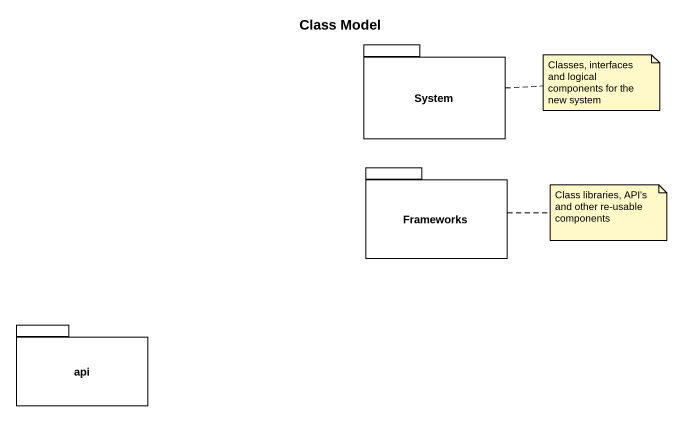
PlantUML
@startuml
title Class Model
package System {
}
package Frameworks {
}
package api {
}
note right of System : Classes, interfaces and logical components for the new system
note right of Frameworks : Class libraries, API's and other re-usable components
@enduml
